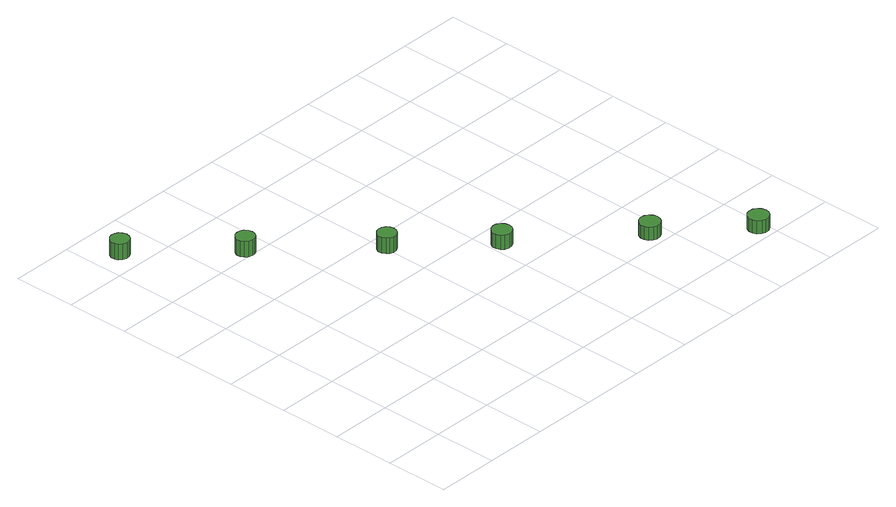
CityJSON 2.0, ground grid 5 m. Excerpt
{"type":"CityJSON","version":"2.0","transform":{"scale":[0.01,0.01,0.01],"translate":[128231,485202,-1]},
"CityObjects":{
"tree1":{"type":"SolitaryVegetationObject","attributes":{"function":"something"},"geometry":[{"type":"MultiSurface","lod":"1","boundaries":[[[0,1,2,3,4,5,6,7,8,9,10,11,12,13,14]],[[15,16,17,18,19,20,21,22,23,24,25,26,27,28,29]],[[0,29,28,1]],[[1,28,27,2]],[[2,27,26,3]],[[3,26,25,4]],[[4,25,24,5]],[[5,24,23,6]],[[6,23,22,7]],[[7,22,21,8]],[[8,21,20,9]],[[9,20,19,10]],[[10,19,18,11]],[[11,18,17,12]],[[12,17,16,13]],[[13,16,15,14]],[[14,15,29,0]]]}]},
"tree2":{"type":"SolitaryVegetationObject","attributes":{"function":"something"},"geometry":[{"type":"MultiSurface","lod":"1","boundaries":[[[30,31,32,33,34,35,36,37,38,39,40,41,42,43,44]],[[45,46,47,48,49,50,51,52,53,54,55,56,57,58,59]],[[30,59,58,31]],[[31,58,57,32]],[[32,57,56,33]],[[33,56,55,34]],[[34,55,54,35]],[[35,54,53,36]],[[36,53,52,37]],[[37,52,51,38]],[[38,51,50,39]],[[39,50,49,40]],[[40,49,48,41]],[[41,48,47,42]],[[42,47,46,43]],[[43,46,45,44]],[[44,45,59,30]]]}]},
"tree3":{"type":"SolitaryVegetationObject","attributes":{"function":"something"},"geometry":[{"type":"MultiSurface","lod":"1","boundaries":[[[60,61,62,63,64,65,66,67,68,69,70,71,72,73,74]],[[75,76,77,78,79,80,81,82,83,84,85,86,87,88,89]],[[60,89,88,61]],[[61,88,87,62]],[[62,87,86,63]],[[63,86,85,64]],[[64,85,84,65]],[[65,84,83,66]],[[66,83,82,67]],[[67,82,81,68]],[[68,81,80,69]],[[69,80,79,70]],[[70,79,78,71]],[[71,78,77,72]],[[72,77,76,73]],[[73,76,75,74]],[[74,75,89,60]]]}]},
"tree4":{"type":"SolitaryVegetationObject","attributes":{"function":"something"},"geometry":[{"type":"MultiSurface","lod":"1","boundaries":[[[90,91,92,93,94,95,96,97,98,99,100,101,102,103,104]],[[105,106,107,108,109,110,111,112,113,114,115,116,117,118,119]],[[90,119,118,91]],[[91,118,117,92]],[[92,117,116,93]],[[93,116,115,94]],[[94,115,114,95]],[[95,114,113,96]],[[96,113,112,97]],[[97,112,111,98]],[[98,111,110,99]],[[99,110,109,100]],[[100,109,108,101]],[[101,108,107,102]],[[102,107,106,103]],[[103,106,105,104]],[[104,105,119,90]]]}]},
"tree5":{"type":"SolitaryVegetationObject","attributes":{"function":"something"},"geometry":[{"type":"MultiSurface","lod":"1","boundaries":[[[120,121,122,123,124,125,126,127,128,129,130,131,132,133,134]],[[135,136,137,138,139,140,141,142,143,144,145,146,147,148,149]],[[120,149,148,121]],[[121,148,147,122]],[[122,147,146,123]],[[123,146,145,124]],[[124,145,144,125]],[[125,144,143,126]],[[126,143,142,127]],[[127,142,141,128]],[[128,141,140,129]],[[129,140,139,130]],[[130,139,138,131]],[[131,138,137,132]],[[132,137,136,133]],[[133,136,135,134]],[[134,135,149,120]]]}]},
"tree6":{"type":"SolitaryVegetationObject","attributes":{"function":"something"},"geometry":[{"type":"MultiSurface","lod":"1","boundaries":[[[150,151,152,153,154,155,156,157,158,159,160,161,162,163,164]],[[165,166,167,168,169,170,171,172,173,174,175,176,177,178,179]],[[150,179,178,151]],[[151,178,177,152]],[[152,177,176,153]],[[153,176,175,154]],[[154,175,174,155]],[[155,174,173,156]],[[156,173,172,157]],[[157,172,171,158]],[[158,171,170,159]],[[159,170,169,160]],[[160,169,168,161]],[[161,168,167,162]],[[162,167,166,163]],[[163,166,165,164]],[[164,165,179,150]]]}]}
},
"vertices":[
[165,3082,318],[159,3112,318],[141,3137,318],[114,3152,318],[83,3155,318],[54,3146,318],[31,3125,318],[19,3097,318],[19,3066,318],[31,3038,318],[54,3017,318],[83,3008,318],[114,3011,318],[141,3027,318],[159,3051,318],[159,3051,189],[141,3027,189],[114,3011,189],[83,3008,189],[54,3017,189],[31,3038,189],[19,3066,189],[19,3097,189],[31,3125,189],[54,3146,189],[83,3155,189],[114,3152,189],[141,3137,189],[159,3112,189],[165,3082,189],
[823,2499,278],[817,2530,278],[798,2555,278],[772,2570,278],[741,2573,278],[712,2564,278],[689,2543,278],[676,2515,278],[676,2484,278],[689,2456,278],[712,2435,278],[741,2426,278],[772,2429,278],[798,2444,278],[817,2469,278],[817,2469,149],[798,2444,149],[772,2429,149],[741,2426,149],[712,2435,149],[689,2456,149],[676,2484,149],[676,2515,149],[689,2543,149],[712,2564,149],[741,2573,149],[772,2570,149],[798,2555,149],[817,2530,149],[823,2499,149],
[1562,1839,240],[1556,1869,240],[1538,1894,240],[1511,1909,240],[1480,1913,240],[1451,1903,240],[1428,1883,240],[1415,1854,240],[1415,1824,240],[1428,1795,240],[1451,1775,240],[1480,1765,240],[1511,1768,240],[1538,1784,240],[1556,1809,240],[1556,1809,111],[1538,1784,111],[1511,1768,111],[1480,1765,111],[1451,1775,111],[1428,1795,111],[1415,1824,111],[1415,1854,111],[1428,1883,111],[1451,1903,111],[1480,1913,111],[1511,1909,111],[1538,1894,111],[1556,1869,111],[1562,1839,111],
[2176,1313,202],[2169,1344,202],[2150,1371,202],[2122,1387,202],[2090,1390,202],[2059,1380,202],[2035,1359,202],[2022,1329,202],[2022,1297,202],[2035,1267,202],[2059,1245,202],[2090,1235,202],[2122,1239,202],[2150,1255,202],[2169,1281,202],[2169,1281,85],[2150,1255,85],[2122,1239,85],[2090,1235,85],[2059,1245,85],[2035,1267,85],[2022,1297,85],[2022,1329,85],[2035,1359,85],[2059,1380,85],[2090,1390,85],[2122,1387,85],[2150,1371,85],[2169,1344,85],[2176,1313,85],
[2959,630,194],[2952,663,194],[2932,690,194],[2903,707,194],[2870,711,194],[2837,700,194],[2812,678,194],[2799,647,194],[2799,613,194],[2812,582,194],[2837,559,194],[2870,549,194],[2903,553,194],[2932,569,194],[2952,597,194],[2952,597,86],[2932,569,86],[2903,553,86],[2870,549,86],[2837,559,86],[2812,582,86],[2799,613,86],[2799,647,86],[2812,678,86],[2837,700,86],[2870,711,86],[2903,707,86],[2932,690,86],[2952,663,86],[2959,630,86],
[3529,126,194],[3522,159,194],[3502,187,194],[3473,204,194],[3439,207,194],[3407,197,194],[3382,174,194],[3368,143,194],[3368,109,194],[3382,78,194],[3407,55,194],[3439,45,194],[3473,48,194],[3502,65,194],[3522,93,194],[3522,93,86],[3502,65,86],[3473,48,86],[3439,45,86],[3407,55,86],[3382,78,86],[3368,109,86],[3368,143,86],[3382,174,86],[3407,197,86],[3439,207,86],[3473,204,86],[3502,187,86],[3522,159,86],[3529,126,86]
]}
